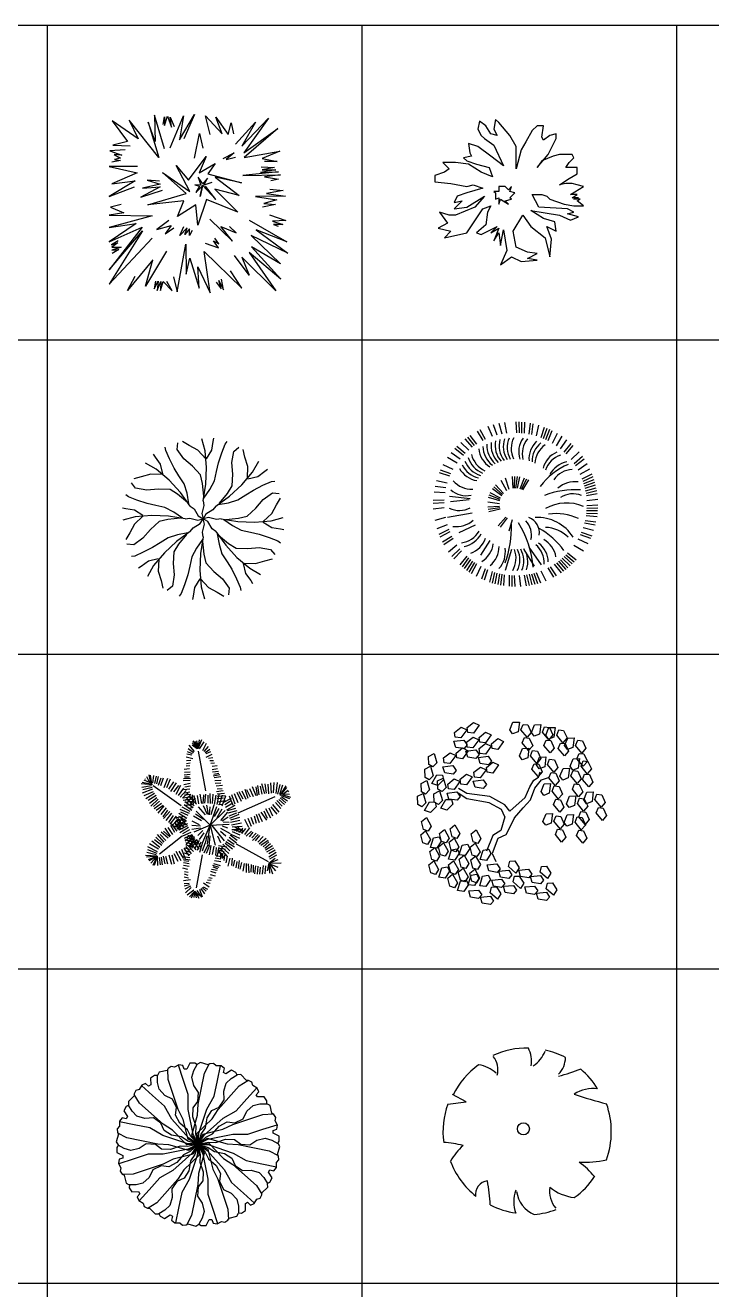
# Model space of a CAD drawing. Extents: x -72339 to 59654, y -38057 to 42097.
# Drawn here: x 29229 to 42322, y 17795 to 41917 of the extents above; entities that cross this region are included whole.
import ezdxf

# ---------------------------------------------------------------- set-up
doc = ezdxf.new("R2010")
doc.units = 0
doc.header["$MEASUREMENT"] = 0
doc.layers.get('0').update_dxf_attribs({"linetype": 'CONTINUOUS'})
doc.styles.add('DIM', font='txt')

# ---------------------------------------------------------------- blocks, each defined once
blk = doc.blocks.new('BRANCHP', base_point=(0.5, 0.5))
for p, q in [((0.9506, 0.7433), (0.9315, 0.7539)), ((0.962, 0.694), (0.9506, 0.7433)), ((0.7188, 0.625), (0.9062, 0.6875)), ((0.9062, 0.6875), (0.97, 0.6898)), ((0.9742, 0.6875), (0.962, 0.694)), ((0.9865, 0.6682), (0.9742, 0.6875)), ((0.9821, 0.6473), (0.9865, 0.6682)), ((0.9973, 0.6196), (0.9821, 0.6473)), ((0.5, 0.5), (0.5312, 0.5625)), ((0.5312, 0.5625), (0.6562, 0.5938)), ((0.5625, 0.5312), (0.7188, 0.5625)), ((0.6562, 0.5938), (0.7188, 0.625)), ((0.7188, 0.5625), (0.8125, 0.5625)), ((0.8125, 0.5625), (0.9062, 0.5938)), ((0.9062, 0.5938), (0.9956, 0.6226)), ((0.9697, 0.5873), (0.9936, 0.594)), ((0.9697, 0.5708), (0.9697, 0.5873)), ((1.008, 0.5503), (0.9697, 0.5708)), ((0.9936, 0.594), (0.9973, 0.6196)), ((0.5, 0.5), (0.5625, 0.5312)), ((0.5, 0.5), (0.565, 0.5136)), ((0.565, 0.5136), (0.612, 0.5116)), ((0.612, 0.5116), (0.6728, 0.5325)), ((0.6728, 0.5325), (0.7278, 0.5305)), ((0.7278, 0.5305), (0.767, 0.501)), ((0.767, 0.501), (0.8239, 0.4968)), ((0.8239, 0.4968), (0.869, 0.5263)), ((0.869, 0.5263), (0.92, 0.5389)), ((0.92, 0.5389), (0.9612, 0.5263)), ((0.9612, 0.5263), (0.9994, 0.5054)), ((0.9985, 0.5039), (1.0081, 0.52)), ((1.0081, 0.52), (1.008, 0.5503))]:
    blk.add_line(p, q)
blk = doc.blocks.new('450')
at = {"xscale": 3048, "yscale": 3048, "zscale": 3048}
for rotation in [59.99999999999999, 90, 120, 30, 150, 330.0000000000001, 300.0000000000001, 180, 210, 240, 270]:
    blk.add_blockref('BRANCHP', (0, 0), dxfattribs=dict(at, rotation=rotation))
blk.add_blockref('BRANCHP', (0, 0), dxfattribs=at)
at = {"style": 'DIM', "flags": 1}
for tag in ['XVALUE', 'YVALUE']:
    blk.add_attdef(tag, (-156, -3521), '', height=0.02, dxfattribs=at)
blk = doc.blocks.new('BL_660')
for p, q in [((-0.1478, 0.0468), (-0.1125, 0.0507)), ((-0.1385, 0.0647), (-0.1385, 0.0647)), ((-0.1125, 0.0507), (-0.1385, 0.0647))]:
    blk.add_line(p, q)
blk.add_circle((-0.0035, -0.0006), 0.0115)
for centre, radius, start, end in [((0.0042, -0.0061), 0.1597, 89.3321, 114.3856), ((-0.0457, 0.1276), 0.0579, 352.0775, 26.6128), ((-0.0186, 0.1697), 0.0606, 304.1868, 338.5411), ((0.0042, -0.0061), 0.1592, 62.8767, 77.7021), ((0.0042, -0.0061), 0.158, 126.0751, 153.6245), ((-0.0999, 0.0552), 0.0673, 48.5203, 80.5151), ((-0.0909, 0.1127), 0.039, 343.6555, 39.76), ((0.0307, 0.1358), 0.0461, 315.8454, 359.7651), ((-0.0666, 0.5717), 0.4897, 285.4397, 290.7099), ((0.0042, -0.0061), 0.157, 31.4098, 49.4752), ((0.1303, 0.0061), 0.0701, 83.5323, 121.6544), ((0.2944, 0.6202), 0.5896, 250.0865, 256.3451), ((0.0042, -0.0061), 0.161, 160.8426, 187.275), ((0.0042, -0.0061), 0.1601, 340.3307, 19.43), ((-0.1763, -0.2897), 0.264, 77.3728, 85.4649), ((0.0054, -0.157), 0.176, 134.7782, 147.3315), ((0.0042, -0.0061), 0.1573, 200.8103, 231.4392), ((0.114, 0.1324), 0.1967, 266.7455, 282.0146), ((0.0067, -0.1963), 0.1636, 39.6536, 53.993), ((0.0042, -0.0061), 0.1542, 305.394, 326.2464), ((-0.0686, -0.1258), 0.0262, 97.741, 188.8107), ((-0.3984, -0.1628), 0.3323, 2.9465, 10.9238), ((0.0442, -0.1398), 0.0661, 160.6009, 199.3991), ((0.0368, -0.1141), 0.0534, 186.1912, 248.4952), ((0.0954, -0.1198), 0.049, 170.6314, 220.6278), ((0.1044, -0.0424), 0.09, 230.4582, 263.1093), ((0.0042, -0.0061), 0.1566, 243.1498, 261.8356), ((0.0042, -0.0061), 0.1582, 274.7236, 290.3277)]:
    blk.add_arc(centre, radius, start, end)
blk = doc.blocks.new('451')
at = {"xscale": 10000, "yscale": 10000, "zscale": 10000}
blk.add_blockref('BL_660', (20, 18), dxfattribs=at)
at = {"style": 'DIM', "flags": 1}
for tag in ['XVALUE', 'YVALUE']:
    blk.add_attdef(tag, (1570, -581), '', height=0.02, dxfattribs=at)
blk = doc.blocks.new('470')
for p, q in [((-789, 1709), (-780, 1211)), ((-596, 1070), (-789, 1709)), ((-596, 1512), (-543, 1690)), ((-543, 1690), (-465, 1483)), ((-491, 1089), (-237, 1699)), ((-316, 1239), (-26, 1727)), ((-237, 1699), (-316, 1239)), ((-26, 1727), (-228, 1258)), ((184, 1699), (499, 1352)), ((271, 1343), (184, 1699)), ((-1595, 1605), (-1306, 1211)), ((-1104, 1258), (-1595, 1605)), ((-1271, 1615), (-1104, 1258)), ((-710, 901), (-1271, 1615)), ((-911, 1577), (-710, 901)), ((-780, 1211), (-911, 1577)), ((-622, 1530), (-596, 1680)), ((-596, 1680), (-596, 1512)), ((-491, 1671), (-412, 1493)), ((-465, 1483), (-491, 1671)), ((377, 1671), (613, 1343)), ((499, 1352), (377, 1671)), ((613, 1343), (675, 1568)), ((675, 1568), (718, 1352)), ((754, 1155), (1139, 1577)), ((876, 1117), (1384, 1652)), ((1139, 1577), (876, 1117)), ((1384, 1652), (911, 995)), ((911, 995), (1560, 1455)), ((1560, 1455), (920, 901)), ((-1306, 1211), (-1586, 1136)), ((-26, 892), (70, 1361)), ((70, 1361), (131, 1080)), ((-1349, 1051), (-1639, 1033)), ((-1639, 1033), (-1411, 948)), ((-1586, 1136), (-1253, 1126)), ((517, 883), (727, 995)), ((727, 995), (578, 864)), ((920, 901), (1603, 1023)), ((1603, 1023), (1262, 883)), ((-1656, 732), (-1122, 610)), ((-1113, 732), (-1656, 732)), ((-1437, 845), (-1604, 817)), ((-1560, 958), (-1437, 892)), ((-1411, 948), (-1560, 958)), ((-1437, 892), (-1551, 864)), ((-1551, 864), (-1437, 845)), ((-377, 751), (-140, 469)), ((-114, 253), (-377, 751)), ((-140, 469), (193, 920)), ((193, 920), (61, 610)), ((61, 610), (368, 789)), ((368, 789), (228, 591)), ((578, 864), (754, 911)), ((1262, 883), (1551, 826)), ((1551, 826), (1306, 826)), ((-1122, 610), (-1604, 404)), ((-640, 620), (-114, 253)), ((-184, 216), (-640, 620)), ((44, 526), (96, 376)), ((131, 404), (44, 526)), ((219, 507), (131, 404)), ((149, 376), (219, 507)), ((228, 591), (867, 423)), ((368, 526), (824, 178)), ((867, 423), (368, 526)), ((1577, 629), (894, 563)), ((894, 563), (1612, 573)), ((1525, 666), (1235, 620)), ((1235, 620), (1577, 629)), ((1244, 723), (1498, 713)), ((1498, 713), (1262, 666)), ((1262, 666), (1525, 666)), ((1612, 573), (1306, 535)), ((1306, 535), (1577, 488)), ((1577, 488), (1428, 460)), ((-1157, 460), (-1656, 160)), ((-1656, 160), (-1174, 347)), ((-1604, 404), (-1157, 460)), ((-684, 347), (-1052, 150)), ((-1052, 150), (-640, 282)), ((-684, 394), (-1017, 319)), ((-1017, 319), (-684, 347)), ((-929, 469), (-684, 394)), ((-692, 451), (-929, 469)), ((-18, 385), (70, 357)), ((96, 376), (-18, 385)), ((0, 235), (123, 366)), ((70, 357), (0, 235)), ((79, 160), (123, 376)), ((123, 366), (79, 160)), ((123, 376), (377, 103)), ((158, 385), (307, 432)), ((377, 103), (184, 357)), ((359, 300), (797, -141)), ((824, 178), (359, 300)), ((1665, 272), (1349, 216)), ((1411, 300), (1665, 272)), ((-1428, 9), (-1630, -47)), ((-920, 0), (-184, 216)), ((-228, 75), (-920, 0)), ((-351, -225), (-228, 75)), ((0, 0), (-351, -225)), ((35, -385), (0, 0)), ((202, 103), (35, -385)), ((797, -141), (202, 103)), ((1709, 169), (1139, 160)), ((1139, 160), (1542, 94)), ((1516, 9), (1270, -47)), ((1542, 94), (1297, 28)), ((1297, 28), (1516, 9)), ((1349, 216), (1709, 169)), ((-1376, -150), (-1656, -197)), ((-1656, -197), (-833, -207)), ((-833, -207), (-1656, -432)), ((-1630, -47), (-1376, -150)), ((1402, -188), (1717, -300)), ((-1139, -357), (-1656, -704)), ((-1656, -432), (-1139, -357)), ((-1025, -423), (-1656, -1239)), ((-1656, -704), (-1025, -423)), ((-517, -300), (-745, -469)), ((-745, -469), (-473, -394)), ((-473, -394), (-587, -554)), ((-587, -554), (-421, -441)), ((-307, -582), (-228, -413)), ((-167, -441), (-307, -582)), ((-210, -563), (-167, -441)), ((-123, -460), (-210, -563)), ((-123, -582), (-123, -460)), ((263, -272), (701, -695)), ((473, -413), (771, -535)), ((701, -695), (473, -413)), ((771, -535), (640, -413)), ((1016, -291), (1735, -704)), ((1148, -479), (1752, -920)), ((1735, -704), (1148, -479)), ((1717, -300), (1463, -310)), ((1463, -310), (1656, -376)), ((1481, -376), (1568, -404)), ((1656, -376), (1481, -376)), ((-1017, -498), (-1656, -1512)), ((-1656, -1239), (-1017, -498)), ((-1656, -1512), (-833, -638)), ((-1481, -685), (-1612, -760)), ((-1612, -760), (-1490, -723)), ((-1490, -723), (-1604, -807)), ((-70, -488), (-123, -582)), ((333, -685), (438, -742)), ((429, -817), (333, -685)), ((438, -742), (359, -638)), ((1051, -582), (1612, -1127)), ((1752, -920), (1051, -582)), ((-1428, -807), (-1604, -864)), ((-1604, -807), (-1428, -807)), ((-1604, -864), (-1472, -854)), ((-1472, -854), (-1595, -930)), ((-561, -883), (-964, -1549)), ((-359, -1662), (-193, -751)), ((-193, -751), (-184, -1324)), ((158, -892), (876, -1587)), ((271, -1680), (158, -892)), ((175, -732), (429, -817)), ((1016, -911), (1525, -1643)), ((1621, -1418), (1016, -911)), ((1060, -798), (1621, -1418)), ((1612, -1127), (1060, -798)), ((-824, -1051), (-1306, -1633)), ((-964, -1549), (-824, -1051)), ((-184, -1324), (-114, -1014)), ((-114, -1014), (61, -1587)), ((35, -1183), (271, -1680)), ((61, -1587), (35, -1183)), ((1016, -1343), (736, -967)), ((876, -995), (1016, -1343)), ((1525, -1643), (876, -995)), ((-1306, -1633), (-1157, -1361)), ((-429, -1371), (-359, -1662)), ((438, -1446), (526, -1624)), ((482, -1605), (438, -1446)), ((526, -1624), (491, -1418)), ((876, -1587), (657, -1258)), ((-797, -1605), (-719, -1455)), ((-771, -1455), (-797, -1605)), ((-719, -1455), (-736, -1633)), ((-736, -1633), (-666, -1465)), ((-675, -1633), (-622, -1465)), ((-666, -1465), (-675, -1633)), ((-622, -1465), (-456, -1643)), ((-456, -1643), (-552, -1465)), ((386, -1474), (482, -1605))]:
    blk.add_line(p, q)
at = {"style": 'DIM', "flags": 1}
for tag in ['XVALUE', 'YVALUE']:
    blk.add_attdef(tag, (-4743, -3488), '', height=0.02, dxfattribs=at)
blk = doc.blocks.new('BRANCHZ', base_point=(0.5, 0.5))
for p, q in [((0.8758, 0.6211), (0.9341, 0.6629)), ((0.9341, 0.6629), (0.9759, 0.6586)), ((0.7756, 0.5166), (0.8297, 0.5667)), ((0.8297, 0.5667), (0.8758, 0.6211)), ((0.9298, 0.5334), (0.9591, 0.5878)), ((0.9591, 0.5878), (0.9842, 0.6293)), ((0.5334, 0.5083), (0.5, 0.5)), ((0.5835, 0.4958), (0.5335, 0.5083)), ((0.6126, 0.5001), (0.5835, 0.4958)), ((0.6126, 0.5001), (0.717, 0.4833)), ((0.6294, 0.4958), (0.6837, 0.4582)), ((0.6416, 0.496), (0.7213, 0.5041)), ((0.717, 0.4833), (0.8214, 0.479)), ((0.7213, 0.5041), (0.7756, 0.5166)), ((0.8214, 0.479), (0.9258, 0.4876)), ((0.8758, 0.4833), (0.9298, 0.5334)), ((0.8758, 0.479), (0.9298, 0.4457)), ((0.9258, 0.4876), (1.001, 0.5083)), ((0.6837, 0.4582), (0.7381, 0.4289)), ((0.7381, 0.4289), (0.7964, 0.4164)), ((0.7964, 0.4164), (0.8507, 0.4039)), ((0.8507, 0.4039), (0.9133, 0.3831)), ((0.9298, 0.4457), (0.9842, 0.4375)), ((0.9842, 0.4375), (1.005, 0.4332)), ((0.9133, 0.3831), (0.9674, 0.3623)), ((0.9674, 0.3623), (0.9842, 0.3498))]:
    blk.add_line(p, q)
blk = doc.blocks.new('480')
at = {"xscale": 3048, "yscale": 3048, "zscale": 3048}
for rotation in [90, 135, 45, 180, 225, 315, 270]:
    blk.add_blockref('BRANCHZ', (0, 0), dxfattribs=dict(at, rotation=rotation))
blk.add_blockref('BRANCHZ', (0, 0), dxfattribs=at)
at = {"style": 'DIM', "flags": 1}
for tag in ['XVALUE', 'YVALUE']:
    blk.add_attdef(tag, (0, 0), '', height=0.02, dxfattribs=at)
blk = doc.blocks.new('471')
for p, q in [((-579.12, 1463.04), (-609.6, 1310.64)), ((-457.2, 1371.6), (-579.12, 1463.04)), ((-274.32, 1493.52), (-304.8, 1310.64)), ((-213.36, 1432.56), (-274.32, 1493.52)), ((-609.6, 1310.64), (-548.64, 1188.72)), ((-365.76, 1219.2), (-457.2, 1371.6)), ((-243.84, 1188.72), (-365.76, 1219.2)), ((-304.8, 1310.64), (-243.84, 1188.72)), ((0, 1188.72), (-213.36, 1432.56)), ((426.72, 1280.16), (304.8, 1066.8)), ((518.16, 1371.6), (426.72, 1280.16)), ((640.08, 1371.6), (518.16, 1371.6)), ((609.6, 1158.24), (640.08, 1371.6)), ((883.92, 1219.2), (762, 1188.72)), ((883.92, 1127.76), (883.92, 1219.2)), ((-792.48, 1036.32), (-762, 853.44)), ((-609.6, 975.36), (-792.48, 1036.32)), ((-365.76, 792.48), (-609.6, 975.36)), ((-548.64, 1188.72), (-487.68, 1127.76)), ((-487.68, 1127.76), (-304.8, 1005.84)), ((-304.8, 1005.84), (-121.92, 609.6)), ((121.92, 975.36), (0, 1188.72)), ((121.92, 701.04), (121.92, 975.36)), ((304.8, 1066.8), (213.36, 914.4)), ((640.08, 1097.28), (609.6, 1158.24)), ((762, 1188.72), (640.08, 1097.28)), ((731.52, 822.96), (883.92, 1127.76)), ((-731.52, 792.48), (-883.92, 762)), ((-883.92, 762), (-822.96, 701.04)), ((-762, 853.44), (-731.52, 792.48)), ((-121.92, 609.6), (-365.76, 792.48)), ((213.36, 914.4), (121.92, 548.64)), ((518.16, 579.12), (731.52, 822.96)), ((822.96, 792.48), (609.6, 701.04)), ((944.88, 822.96), (822.96, 792.48)), ((1188.72, 822.96), (944.88, 822.96)), ((1127.76, 670.56), (1219.2, 762)), ((1219.2, 762), (1188.72, 822.96)), ((-1249.68, 487.68), (-1432.56, 426.72)), ((-1280.16, 670.56), (-1158.24, 548.64)), ((-1036.32, 670.56), (-1280.16, 670.56)), ((-1158.24, 548.64), (-1249.68, 487.68)), ((-792.48, 640.08), (-1036.32, 670.56)), ((-822.96, 701.04), (-640.08, 640.08)), ((-548.64, 487.68), (-792.48, 640.08)), ((-640.08, 640.08), (-396.24, 579.12)), ((-335.28, 396.24), (-548.64, 487.68)), ((-396.24, 579.12), (-335.28, 396.24)), ((121.92, 548.64), (121.92, 701.04)), ((609.6, 701.04), (518.16, 579.12)), ((1066.8, 579.12), (1127.76, 670.56)), ((1249.68, 579.12), (1066.8, 579.12)), ((1280.16, 579.12), (1249.68, 579.12)), ((1280.16, 457.2), (1280.16, 579.12)), ((-1432.56, 426.72), (-1432.56, 304.8)), ((-1432.56, 304.8), (-1127.76, 274.32)), ((-1127.76, 274.32), (-822.96, 213.36)), ((-822.96, 213.36), (-701.04, 243.84)), ((-701.04, 243.84), (-518.16, 182.88)), ((944.88, 243.84), (1127.76, 365.76)), ((1066.8, 274.32), (944.88, 243.84)), ((1188.72, 274.32), (1066.8, 274.32)), ((1127.76, 365.76), (1280.16, 457.2)), ((1280.16, 243.84), (1188.72, 274.32)), ((1402.08, 213.36), (1280.16, 243.84)), ((-1005.84, 30.48), (-1066.8, -91.44)), ((-822.96, 91.44), (-1005.84, 30.48)), ((-518.16, 182.88), (-822.96, 91.44)), ((-822.96, -182.88), (-487.68, 30.48)), ((-487.68, 30.48), (-670.56, -182.88)), ((-304.8, 121.92), (-274.32, 91.44)), ((-213.36, 121.92), (-304.8, 121.92)), ((-274.32, 91.44), (-274.32, -30.48)), ((-274.32, -30.48), (-213.36, 0)), ((-213.36, 213.36), (-213.36, 121.92)), ((-91.44, 213.36), (-213.36, 213.36)), ((-213.36, 0), (-213.36, -121.92)), ((-30.48, 152.4), (-91.44, 213.36)), ((30.48, 213.36), (-30.48, 152.4)), ((0, 121.92), (30.48, 213.36)), ((91.44, 91.44), (0, 121.92)), ((0, 0), (91.44, 91.44)), ((30.48, -30.48), (0, 0)), ((548.64, -182.88), (426.72, 60.96)), ((426.72, 60.96), (609.6, 60.96)), ((609.6, 60.96), (701.04, 30.48)), ((701.04, 30.48), (762, -30.48)), ((1158.24, 60.96), (1402.08, 213.36)), ((1280.16, 60.96), (1158.24, 60.96)), ((1188.72, 0), (1280.16, 60.96)), ((1310.64, 0), (1188.72, 0)), ((1219.2, -30.48), (1310.64, 0)), ((-914.4, -60.96), (-1066.8, -213.36)), ((-1066.8, -91.44), (-914.4, -60.96)), ((-1066.8, -213.36), (-822.96, -182.88)), ((-670.56, -182.88), (-1036.32, -335.28)), ((-822.96, -670.56), (-518.16, -213.36)), ((-518.16, -213.36), (-365.76, -152.4)), ((-365.76, -152.4), (-426.72, -274.32)), ((-213.36, -121.92), (-182.88, -30.48)), ((-182.88, -30.48), (-30.48, -121.92)), ((-91.44, -60.96), (30.48, -30.48)), ((-30.48, -121.92), (-91.44, -60.96)), ((1097.28, -213.36), (548.64, -182.88)), ((762, -30.48), (1036.32, -121.92)), ((1036.32, -121.92), (1219.2, -152.4)), ((1219.2, -274.32), (1097.28, -213.36)), ((1341.12, -30.48), (1219.2, -30.48)), ((1219.2, -152.4), (1402.08, -152.4)), ((1280.16, -60.96), (1341.12, -30.48)), ((1402.08, -152.4), (1280.16, -60.96)), ((-1341.12, -274.32), (-1188.72, -487.68)), ((-1158.24, -335.28), (-1341.12, -274.32)), ((-1036.32, -335.28), (-1158.24, -335.28)), ((-426.72, -274.32), (-457.2, -518.16)), ((60.96, -640.08), (243.84, -335.28)), ((243.84, -335.28), (396.24, -548.64)), ((396.24, -243.84), (944.88, -335.28)), ((640.08, -396.24), (396.24, -243.84)), ((853.44, -457.2), (640.08, -396.24)), ((883.92, -640.08), (853.44, -457.2)), ((944.88, -335.28), (1158.24, -426.72)), ((1097.28, -304.8), (1219.2, -274.32)), ((1310.64, -365.76), (1097.28, -304.8)), ((1158.24, -426.72), (1310.64, -365.76)), ((-1188.72, -487.68), (-1371.6, -579.12)), ((-1371.6, -579.12), (-1127.76, -640.08)), ((-1127.76, -640.08), (-1249.68, -762)), ((-1249.68, -762), (-822.96, -670.56)), ((-457.2, -518.16), (-640.08, -670.56)), ((-640.08, -670.56), (-548.64, -701.04)), ((-548.64, -701.04), (-243.84, -548.64)), ((-243.84, -548.64), (-365.76, -670.56)), ((-365.76, -670.56), (-213.36, -579.12)), ((-213.36, -579.12), (-304.8, -822.96)), ((-304.8, -822.96), (-213.36, -670.56)), ((-213.36, -670.56), (-182.88, -914.4)), ((-182.88, -914.4), (-121.92, -609.6)), ((-121.92, -609.6), (-60.96, -1005.84)), ((121.92, -944.88), (60.96, -640.08)), ((396.24, -548.64), (670.56, -762)), ((701.04, -548.64), (883.92, -640.08)), ((792.48, -792.48), (701.04, -548.64)), ((335.28, -1036.32), (121.92, -944.88)), ((670.56, -762), (762, -1127.76)), ((762, -1127.76), (792.48, -792.48)), ((-60.96, -1005.84), (-182.88, -1280.16)), ((-182.88, -1280.16), (30.48, -1127.76)), ((30.48, -1127.76), (213.36, -1219.2)), ((213.36, -1219.2), (518.16, -1188.72)), ((518.16, -1066.8), (335.28, -1036.32)), ((335.28, -1158.24), (518.16, -1066.8)), ((518.16, -1188.72), (335.28, -1158.24))]:
    blk.add_line(p, q)
at = {"style": 'DIM', "flags": 1}
for tag in ['XVALUE', 'YVALUE']:
    blk.add_attdef(tag, (-30.48, 152.4), '', height=0.02, dxfattribs=at)
blk = doc.blocks.new('481')
for p, q in [((-471, 1296), (-555, 1488)), ((-380, 1323), (-451, 1521)), ((-288, 1345), (-344, 1547)), ((-194, 1359), (-236, 1565)), ((-4, 1369), (-17, 1579)), ((43, 1367), (38, 1577)), ((91, 1364), (92, 1574)), ((138, 1359), (147, 1569)), ((232, 1344), (256, 1552)), ((279, 1334), (309, 1541)), ((370, 1309), (415, 1514)), ((460, 1278), (520, 1479)), ((504, 1260), (571, 1459)), ((-848, 1096), (-988, 1254)), ((-810, 1124), (-943, 1286)), ((-770, 1151), (-898, 1317)), ((-646, 1222), (-757, 1401)), ((-604, 1243), (-707, 1425)), ((548, 1240), (621, 1437)), ((590, 1219), (670, 1414)), ((673, 1173), (767, 1361)), ((753, 1121), (859, 1302)), ((829, 1064), (948, 1237)), ((-1087, 866), (-1261, 985)), ((-1025, 938), (-1189, 1068)), ((-992, 972), (-1152, 1108)), ((-922, 1037), (-1072, 1184)), ((900, 1001), (1031, 1166)), ((935, 968), (1071, 1128)), ((1030, 862), (1182, 1007)), ((-1220, 670), (-1412, 756)), ((-1145, 790), (-1326, 897)), ((1087, 786), (1249, 920)), ((1113, 747), (1280, 875)), ((1162, 665), (1337, 781)), ((-1283, 542), (-1483, 608)), ((-1264, 585), (-1461, 658)), ((-152, 289), (-222, 501)), ((-75, 311), (-87, 534)), ((-48, 313), (-41, 537)), ((-22, 314), (5, 536)), ((5, 312), (51, 530)), ((58, 301), (141, 508)), ((83, 292), (184, 492)), ((1205, 580), (1388, 684)), ((1242, 493), (1432, 583)), ((1258, 448), (1451, 532)), ((-1357, 316), (-1565, 347)), ((-1332, 408), (-1537, 453)), ((-292, 168), (-470, 302)), ((-277, 190), (-443, 339)), ((-260, 211), (-412, 374)), ((-199, 263), (-304, 460)), ((107, 281), (225, 471)), ((1273, 403), (1468, 480)), ((1286, 357), (1484, 427)), ((1297, 311), (1498, 374)), ((1307, 264), (1510, 321)), ((1315, 217), (1520, 267)), ((-1392, 33), (-1602, 20)), ((-1391, 81), (-1601, 75)), ((-1375, 223), (-1585, 239)), ((-896, 112), (-1289, 155)), ((-916, 91), (-1270, 49)), ((-337, 16), (-559, 43)), ((-331, 69), (-545, 134)), ((-324, 95), (-532, 178)), ((-316, 120), (-515, 221)), ((1322, 170), (1528, 213)), ((1330, 76), (1538, 103)), ((-1391, -62), (-1599, -89)), ((-857, -162), (-1329, -246)), ((-334, -38), (-557, -50)), ((-329, -64), (-550, -95)), ((-322, -90), (-539, -140)), ((-214, -239), (-363, -406)), ((1314, -209), (1524, -225)), ((1321, -162), (1531, -170)), ((1326, -114), (1536, -116)), ((1330, -67), (1540, -61)), ((1331, -19), (1541, -6)), ((-1368, -250), (-1570, -307)), ((-1334, -389), (-1529, -466)), ((-1303, -479), (-1493, -569)), ((-798, -394), (-1112, -541)), ((-191, -254), (-326, -433)), ((-92, -294), (-157, -507)), ((1257, -439), (1460, -491)), ((1285, -348), (1491, -386)), ((1296, -302), (1504, -333)), ((-1285, -523), (-1472, -620)), ((-1245, -609), (-1424, -719)), ((-1223, -651), (-1398, -767)), ((-522, -689), (-699, -963)), ((1160, -656), (1351, -743)), ((1203, -571), (1400, -644)), ((1222, -528), (1422, -594)), ((-1148, -772), (-1310, -906)), ((-1091, -848), (-1243, -993)), ((-1060, -885), (-1207, -1035)), ((-109, -858), (-227, -1259)), ((127, -858), (324, -1174)), ((225, -816), (461, -1153)), ((931, -958), (1091, -1094)), ((964, -924), (1129, -1054)), ((1084, -776), (1265, -883)), ((-961, -987), (-1092, -1152)), ((-926, -1019), (-1051, -1188)), ((-890, -1050), (-1008, -1223)), ((-852, -1079), (-965, -1257)), ((-814, -1107), (-920, -1289)), ((-774, -1134), (-874, -1319)), ((-693, -1183), (-780, -1374)), ((628, -1186), (744, -1361)), ((709, -1137), (837, -1303)), ((749, -1110), (883, -1272)), ((787, -1082), (927, -1240)), ((825, -1053), (970, -1205)), ((861, -1023), (1011, -1170)), ((897, -991), (1052, -1133)), ((-608, -1226), (-682, -1423)), ((-565, -1246), (-631, -1445)), ((-476, -1280), (-529, -1484)), ((-431, -1295), (-476, -1500)), ((-385, -1308), (-423, -1515)), ((-339, -1320), (-370, -1528)), ((-293, -1330), (-316, -1538)), ((-246, -1338), (-262, -1547)), ((-152, -1350), (-153, -1560)), ((-104, -1353), (-99, -1563)), ((-57, -1355), (-44, -1565)), ((38, -1353), (66, -1562)), ((133, -1345), (175, -1551)), ((180, -1339), (229, -1543)), ((227, -1331), (283, -1533)), ((273, -1321), (337, -1521)), ((320, -1309), (390, -1507)), ((365, -1296), (443, -1492)), ((455, -1266), (546, -1455)), ((586, -1208), (696, -1387))]:
    blk.add_line(p, q)
for centre, radius, start, end in [((42, 1129), 462, 169.2494, 220.9442), ((120, 1121), 462, 165.2494, 216.9442), ((197, 1108), 462, 161.2494, 212.9442), ((274, 1090), 462, 157.2494, 208.9442), ((348, 1066), 462, 153.2494, 204.9442), ((492, 1003), 462, 145.2494, 196.9442), ((560, 964), 462, 141.2494, 192.9442), ((688, 872), 462, 133.2494, 184.9442), ((-270, 1106), 462, 185.2494, 236.9442), ((-193, 1120), 462, 181.2494, 232.9442), ((-115, 1128), 462, 177.2494, 228.9442), ((-36, 1131), 462, 173.2494, 224.9442), ((746, 820), 462, 129.2494, 180.9442), ((801, 764), 462, 125.2494, 176.9442), ((940, 574), 462, 113.2494, 164.9442), ((-631, 957), 462, 205.2494, 256.9442), ((-564, 997), 462, 201.2494, 252.9442), ((-493, 1032), 462, 197.2494, 248.9442), ((-421, 1062), 462, 193.2494, 244.9442), ((1501, -444), 1321, 113.5859, 143.3361), ((978, 505), 462, 109.2494, 160.9442), ((1037, 360), 462, 101.2494, 152.9442), ((-696, 913), 462, 209.2494, 260.9442), ((1076, 208), 462, 93.2494, 144.9442), ((-966, 631), 462, 229.2494, 280.9442), ((-870, 755), 462, 221.2494, 272.9442), ((1117, -1423), 1706, 86.9325, 110.4865), ((1094, -26), 462, 81.2494, 132.9442), ((947, -800), 830, 67.2539, 119.3809), ((1062, -259), 462, 69.2494, 120.9442), ((-1102, 349), 462, 245.2494, 296.9442), ((747, -1156), 984, 64.5523, 98.6206), ((-1154, 40), 462, 261.2494, 312.9442), ((-2169, -422), 2060, 340.4648, 1.3699), ((-1651, -1366), 1962, 5.0048, 31.1475), ((-136, -585), 409, 348.3145, 42.3609), ((104, -543), 321, 352.724, 67.7465), ((380, -1063), 818, 32.3323, 92.5675), ((-279, -1716), 1441, 35.5258, 60.9052), ((515, -1080), 645, 44.8214, 87.806), ((-1120, -271), 462, 277.2494, 328.9442), ((-1098, -346), 462, 281.2494, 332.9442), ((-1038, -491), 462, 289.2494, 340.9442), ((285, -1072), 462, 9.2494, 60.9442), ((-913, -690), 462, 301.2494, 352.9442), ((-807, -806), 462, 309.2494, 0.9442), ((-686, -906), 462, 317.2494, 8.9442), ((-482, -1023), 462, 329.2494, 20.9442), ((-409, -1052), 462, 333.2494, 24.9442), ((-335, -1076), 462, 337.2494, 28.9442), ((-258, -1094), 462, 341.2494, 32.9442), ((54, -1114), 462, 357.2494, 48.9442), ((132, -1106), 462, 1.2494, 52.9442)]:
    blk.add_arc(centre, radius, start, end)
at = {"style": 'DIM', "flags": 1}
for tag in ['XVALUE', 'YVALUE']:
    blk.add_attdef(tag, (-38, -3713), '', height=0.02, dxfattribs=at)
blk = doc.blocks.new('490')
for p, q in [((-317, 1390), (-419, 1462)), ((-299, 1414), (-400, 1531)), ((-227, 1467), (-346, 1576)), ((-245, 1464), (-345, 1533)), ((-227, 1467), (-322, 1615)), ((-227, 1467), (-298, 1589)), ((-295, 1611), (-227, 1467)), ((-260, 1618), (-227, 1467)), ((-227, 1467), (-159, 1639)), ((-227, 1467), (-201, 1637)), ((-227, 1467), (-170, 1615)), ((-204, 1464), (-117, 1596)), ((-140, 1433), (-70, 1571)), ((-117, 1414), (-35, 1508)), ((-93, 1396), (-6, 1458)), ((-330, 1271), (-458, 1304)), ((-371, 1242), (-453, 1234)), ((-348, 1344), (-442, 1359)), ((-335, 1366), (-435, 1406)), ((-84, 660), (-221, 1417)), ((-76, 1377), (12, 1414)), ((-76, 1302), (41, 1364)), ((-29, 1283), (53, 1296)), ((-6, 1239), (64, 1239)), ((-1135, 807), (-1162, 970)), ((-397, 1080), (-496, 1069)), ((-383, 974), (-494, 960)), ((-382, 1020), (-489, 1013)), ((-388, 1141), (-457, 1130)), ((-383, 1193), (-451, 1177)), ((12, 1189), (82, 1195)), ((35, 1133), (134, 1145)), ((35, 1070), (140, 1089)), ((47, 1026), (158, 1039)), ((58, 951), (187, 976)), ((70, 983), (164, 1001)), ((-1100, 778), (-1317, 794)), ((-1120, 760), (-1302, 729)), ((-1106, 783), (-1295, 822)), ((-1104, 729), (-1283, 680)), ((-1144, 815), (-1260, 866)), ((-1235, 894), (-1240, 888)), ((-1159, 828), (-1205, 927)), ((-1112, 797), (-1136, 963)), ((-1092, 814), (-1075, 955)), ((-555, 375), (-1087, 758)), ((-1057, 800), (-1026, 942)), ((-1018, 794), (-987, 936)), ((-985, 772), (-937, 909)), ((-938, 764), (-888, 909)), ((-878, 729), (-808, 905)), ((-825, 724), (-758, 892)), ((-790, 697), (-692, 834)), ((-751, 651), (-640, 816)), ((-696, 641), (-599, 765)), ((-647, 601), (-560, 772)), ((-384, 858), (-515, 851)), ((-376, 898), (-507, 892)), ((-382, 800), (-503, 777)), ((-395, 926), (-490, 922)), ((-376, 750), (-485, 730)), ((76, 914), (204, 939)), ((88, 857), (210, 864)), ((93, 807), (204, 814)), ((117, 757), (234, 770)), ((876, 569), (806, 738)), ((870, 738), (894, 576)), ((935, 588), (911, 763)), ((993, 601), (958, 751)), ((1040, 607), (987, 795)), ((1075, 620), (1046, 795)), ((1116, 607), (1104, 788)), ((1168, 620), (1157, 814)), ((1209, 626), (1221, 820)), ((1262, 613), (1285, 820)), ((1291, 601), (1332, 782)), ((1326, 601), (1384, 776)), ((1332, 574), (1448, 759)), ((1340, 577), (1463, 726)), ((-1101, 697), (-1295, 621)), ((-1088, 645), (-1265, 564)), ((-1063, 611), (-1229, 510)), ((-1027, 571), (-1182, 476)), ((-1019, 529), (-1160, 421)), ((-992, 504), (-1133, 369)), ((-605, 576), (-500, 712)), ((-572, 541), (-456, 669)), ((-528, 525), (-418, 623)), ((-357, 504), (-513, 478)), ((-368, 546), (-507, 525)), ((-387, 696), (-503, 680)), ((-367, 591), (-490, 580)), ((-390, 637), (-482, 621)), ((-476, 480), (-376, 585)), ((-303, 374), (-447, 504)), ((-432, 437), (-324, 567)), ((-260, 407), (-406, 554)), ((-385, 389), (-283, 529)), ((-319, 407), (-337, 585)), ((-268, 420), (-304, 571)), ((-215, 414), (-243, 575)), ((-160, 420), (-189, 601)), ((-126, 586), (-141, 423)), ((-99, 425), (-81, 601)), ((-39, 424), (-38, 578)), ((8, 419), (0, 614)), ((45, 423), (57, 601)), ((82, 402), (113, 581)), ((123, 651), (245, 670)), ((128, 513), (257, 526)), ((134, 701), (228, 707)), ((134, 607), (275, 620)), ((134, 563), (292, 576)), ((136, 402), (170, 593)), ((177, 398), (234, 584)), ((226, 374), (296, 570)), ((247, 442), (406, 523)), ((278, 399), (405, 487)), ((438, 382), (368, 563)), ((479, 407), (415, 588)), ((532, 432), (467, 607)), ((596, 457), (514, 632)), ((532, 245), (1238, 554)), ((631, 501), (555, 645)), ((607, 663), (683, 501)), ((724, 519), (666, 688)), ((771, 544), (701, 682)), ((824, 551), (759, 701)), ((1308, 494), (1419, 400)), ((1332, 526), (1443, 432)), ((1355, 576), (1513, 519)), ((1361, 551), (1478, 469)), ((1375, 591), (1532, 540)), ((1386, 596), (1485, 674)), ((1405, 603), (1514, 597)), ((1498, 640), (1496, 647)), ((-964, 465), (-1081, 364)), ((-926, 420), (-1070, 317)), ((-1029, 293), (-896, 389)), ((-882, 377), (-999, 236)), ((-841, 339), (-943, 212)), ((-811, 296), (-900, 169)), ((-767, 266), (-889, 135)), ((-394, 230), (-573, 306)), ((-418, 189), (-558, 256)), ((-382, 265), (-537, 352)), ((-347, 289), (-495, 393)), ((-336, 393), (-489, 381)), ((-323, 338), (-482, 450)), ((-339, 456), (-467, 438)), ((-341, 340), (-416, 328)), ((0, 6), (-266, 275)), ((-88, 206), (-222, 357)), ((-53, 213), (-129, 375)), ((-29, 213), (-64, 388)), ((-12, 206), (0, 357)), ((0, 6), (127, 366)), ((0, 6), (286, 289)), ((18, 213), (78, 398)), ((81, 171), (172, 328)), ((131, 152), (230, 320)), ((140, 451), (292, 476)), ((158, 400), (234, 407)), ((205, 95), (340, 253)), ((291, 348), (431, 432)), ((317, 298), (475, 391)), ((484, 327), (326, 282)), ((344, 243), (514, 290)), ((364, 187), (508, 242)), ((964, 257), (1075, 100)), ((1022, 282), (1086, 138)), ((1057, 325), (1151, 150)), ((1116, 338), (1192, 188)), ((1157, 357), (1273, 219)), ((1186, 400), (1308, 257)), ((1244, 438), (1349, 325)), ((1273, 476), (1373, 369)), ((-839, 95), (-731, 239)), ((-706, 192), (-798, 58)), ((-651, 182), (-768, 27)), ((-676, -131), (-751, 4)), ((-629, -106), (-737, 36)), ((-599, 137), (-724, -2)), ((-481, 173), (-686, 138)), ((-552, 102), (-683, -40)), ((-683, 71), (-590, -83)), ((-478, 119), (-668, 76)), ((-514, -19), (-665, 13)), ((-461, 82), (-644, 16)), ((-467, 79), (-643, 130)), ((-486, 26), (-643, 70)), ((-511, 78), (-639, -69)), ((-561, -39), (-638, 104)), ((-505, -34), (-605, 131)), ((-434, 35), (-605, -27)), ((-603, 180), (-461, 96)), ((-445, 136), (-597, 227)), ((-449, 5), (-558, 156)), ((-187, -13), (-350, 0)), ((-202, 14), (-341, 81)), ((-166, 90), (-321, 177)), ((0, 6), (-310, -125)), ((-130, 114), (-279, 218)), ((-141, -317), (0, 6)), ((-53, -354), (0, 6)), ((0, 6), (362, 25)), ((0, 0), (93, -376)), ((29, 0), (269, -294)), ((228, 88), (345, 169)), ((251, 69), (362, 62)), ((377, 141), (555, 219)), ((387, 66), (565, 103)), ((394, 108), (563, 161)), ((407, 16), (597, 54)), ((654, 125), (730, -31)), ((718, 144), (783, -13)), ((777, 163), (824, 25)), ((841, 188), (876, 44)), ((876, 219), (935, 56)), ((923, 232), (993, 75)), ((-907, -341), (-1036, -220)), ((-877, -319), (-1004, -171)), ((-532, -203), (-966, -545)), ((-846, -284), (-951, -171)), ((-803, -242), (-936, -125)), ((-892, -105), (-770, -215)), ((-755, -204), (-856, -52)), ((-710, -171), (-799, -34)), ((-523, -71), (-692, -11)), ((-435, -8), (-595, -85)), ((-413, -38), (-579, -141)), ((-394, -81), (-528, -157)), ((-366, -134), (-527, -205)), ((-492, -238), (-342, -170)), ((-324, -268), (-476, -226)), ((-331, -185), (-474, -299)), ((-335, -209), (-466, -370)), ((-301, -223), (-426, -191)), ((-299, -230), (-425, -334)), ((-187, -50), (-350, -75)), ((-140, -94), (-234, -188)), ((-123, -138), (-210, -263)), ((-91, -336), (-58, -194)), ((-17, -393), (0, -194)), ((140, -194), (199, -325)), ((199, -50), (380, -150)), ((199, -106), (298, -194)), ((228, -6), (333, -44)), ((362, -219), (500, -330)), ((513, -283), (383, -182)), ((391, -165), (559, -239)), ((413, -78), (621, -73)), ((417, -115), (567, -179)), ((419, -24), (612, -9)), ((450, -74), (596, -125)), ((467, -24), (626, -106)), ((467, -94), (549, -31)), ((502, -113), (572, -50)), ((549, -131), (625, -50)), ((602, -150), (683, -56)), ((660, -169), (759, -44)), ((689, -200), (789, -106)), ((748, -213), (818, -125)), ((794, -232), (876, -144)), ((806, -282), (917, -169)), ((864, -294), (946, -188)), ((911, -319), (1011, -207)), ((935, -350), (1069, -238)), ((-1006, -500), (-1191, -405)), ((-1012, -531), (-1186, -464)), ((-987, -450), (-1155, -351)), ((-959, -419), (-1114, -301)), ((-920, -382), (-1064, -272)), ((-544, -451), (-476, -631)), ((-500, -431), (-409, -577)), ((-373, -457), (-487, -429)), ((-338, -309), (-475, -273)), ((-368, -512), (-475, -480)), ((-342, -354), (-464, -331)), ((-464, -400), (-361, -539)), ((-370, -398), (-460, -372)), ((-418, -388), (-318, -497)), ((-297, -248), (-412, -405)), ((-278, -279), (-391, -385)), ((-241, -317), (-387, -420)), ((-362, -349), (-273, -464)), ((-260, -265), (-355, -435)), ((-314, -310), (-219, -451)), ((-209, -283), (-297, -442)), ((-262, -268), (-175, -418)), ((-181, -316), (-251, -479)), ((-145, -324), (-202, -511)), ((-102, -344), (-154, -490)), ((-46, -365), (-121, -525)), ((-73, -526), (-5, -377)), ((13, -381), (-19, -561)), ((68, -394), (40, -555)), ((115, -417), (100, -571)), ((168, -421), (126, -595)), ((138, -465), (258, -496)), ((143, -463), (269, -629)), ((154, -422), (293, -450)), ((159, -379), (315, -408)), ((190, -436), (315, -584)), ((215, -403), (358, -535)), ((244, -358), (378, -481)), ((283, -339), (425, -445)), ((299, -305), (467, -405)), ((329, -268), (458, -353)), ((494, -350), (1109, -683)), ((964, -376), (1104, -276)), ((1011, -407), (1122, -313)), ((1040, -432), (1151, -344)), ((1057, -463), (1186, -382)), ((1081, -501), (1215, -426)), ((1122, -532), (1238, -463)), ((-1008, -587), (-1231, -574)), ((-1008, -587), (-1212, -605)), ((-1032, -561), (-1210, -511)), ((-1008, -587), (-1181, -652)), ((-1008, -587), (-1164, -676)), ((-1008, -587), (-1133, -719)), ((-1008, -587), (-1095, -765)), ((-1008, -587), (-1068, -761)), ((-1008, -587), (-1007, -760)), ((-972, -607), (-956, -752)), ((-933, -605), (-917, -750)), ((-898, -587), (-865, -728)), ((-851, -583), (-816, -733)), ((-787, -556), (-736, -738)), ((-734, -556), (-685, -730)), ((-696, -532), (-614, -679)), ((-653, -491), (-560, -666)), ((-597, -486), (-513, -620)), ((-388, -618), (-517, -597)), ((-384, -659), (-513, -639)), ((-398, -733), (-507, -708)), ((-406, -684), (-500, -670)), ((-379, -561), (-497, -525)), ((-152, -561), (-266, -1188)), ((64, -721), (189, -760)), ((82, -667), (203, -686)), ((93, -617), (203, -635)), ((121, -570), (236, -595)), ((145, -516), (237, -532)), ((196, -517), (198, -620)), ((232, -533), (227, -627)), ((276, -558), (260, -668)), ((324, -587), (301, -710)), ((375, -621), (339, -777)), ((417, -624), (406, -761)), ((464, -662), (439, -772)), ((508, -687), (490, -806)), ((554, -665), (535, -822)), ((600, -703), (568, -833)), ((649, -723), (623, -871)), ((688, -722), (684, -898)), ((1120, -719), (1084, -864)), ((1116, -595), (1256, -507)), ((1118, -721), (1289, -791)), ((1120, -719), (1238, -620)), ((1120, -719), (1297, -645)), ((1120, -719), (1355, -709)), ((1120, -719), (1131, -906)), ((1120, -719), (1190, -924)), ((1120, -719), (1243, -863)), ((1139, -632), (1273, -557)), ((-424, -838), (-521, -816)), ((-402, -779), (-508, -761)), ((-421, -898), (-489, -881)), ((-421, -952), (-487, -928)), ((1, -935), (98, -958)), ((7, -873), (110, -902)), ((23, -830), (132, -854)), ((43, -757), (168, -795)), ((51, -789), (142, -818)), ((726, -729), (735, -901)), ((779, -746), (775, -892)), ((817, -754), (818, -895)), ((865, -767), (846, -918)), ((909, -772), (898, -925)), ((955, -795), (942, -930)), ((1009, -763), (989, -928)), ((1053, -769), (1042, -922)), ((-376, -1034), (-508, -1053)), ((-402, -1105), (-497, -1110)), ((-392, -1128), (-496, -1158)), ((-414, -1001), (-495, -985)), ((-376, -1154), (-485, -1215)), ((-361, -1180), (-473, -1285)), ((-180, -1199), (-108, -1301)), ((-155, -1183), (-74, -1254)), ((-135, -1166), (-52, -1213)), ((-127, -1091), (-18, -1166)), ((-79, -1078), (1, -1099)), ((-51, -1037), (19, -1044)), ((-28, -988), (41, -1002)), ((-311, -1231), (-438, -1325)), ((-311, -1269), (-394, -1360)), ((-354, -1378), (-300, -1252)), ((-300, -1252), (-313, -1372)), ((-291, -1249), (-265, -1379)), ((-291, -1249), (-216, -1384)), ((-291, -1249), (-202, -1343)), ((-255, -1236), (-165, -1367)), ((-205, -1215), (-150, -1360))]:
    blk.add_line(p, q)
at = {"style": 'DIM', "flags": 1}
for tag in ['XVALUE', 'YVALUE']:
    blk.add_attdef(tag, (-7025, 308), '', height=0.02, dxfattribs=at)
blk = doc.blocks.new('L', base_point=(1.3683, 0.5913))
for p, q in [((1.2809, 0.65), (1.3117, 0.675)), ((1.2937, 0.5998), (1.2809, 0.65)), ((1.3117, 0.675), (1.3419, 0.6213)), ((1.2753, 0.5668), (1.3061, 0.5917)), ((1.2881, 0.5166), (1.2753, 0.5668)), ((1.3225, 0.5909), (1.2937, 0.5998)), ((1.3061, 0.5917), (1.3362, 0.538)), ((1.3419, 0.6213), (1.3225, 0.5909)), ((1.3557, 0.5478), (1.3911, 0.5544)), ((1.3911, 0.5544), (1.4042, 0.5272)), ((1.3169, 0.5076), (1.2881, 0.5166)), ((1.3362, 0.538), (1.3169, 0.5076)), ((1.337, 0.4891), (1.3557, 0.5478)), ((1.3763, 0.4836), (1.337, 0.4891)), ((1.4042, 0.5272), (1.3763, 0.4836))]:
    blk.add_line(p, q)
blk = doc.blocks.new('491')
for p, q in [((543, 648), (578, 751)), ((377, 469), (456, 591)), ((456, 591), (543, 648)), ((473, 441), (605, 601)), ((605, 601), (754, 648)), ((-824, 235), (-990, 347)), ((-824, 338), (-981, 432)), ((-386, 282), (-824, 338)), ((-96, 122), (-386, 282)), ((0, 0), (289, 263)), ((289, 263), (377, 469)), ((394, 216), (473, 441)), ((-394, 159), (-824, 235)), ((-158, 37), (-394, 159)), ((-96, -103), (-158, 37)), ((0, 0), (-96, 122)), ((88, -122), (254, 66)), ((254, 66), (394, 216)), ((-96, -103), (-175, -366)), ((88, -122), (-79, -451)), ((-324, -460), (-447, -761)), ((-175, -366), (-324, -460)), ((-79, -451), (-228, -516)), ((-228, -516), (-342, -807)), ((-342, -807), (-272, -958))]:
    blk.add_line(p, q)
at = {"xscale": 3048, "yscale": 3048, "zscale": 3048}
for p, rotation in [((-745, 1380), 295.0165150851705), ((140, 1380), 190.1248425347958), ((552, 1333), 190.1248425347958), ((-517, 1192), 295.0165150851705), ((824, 1277), 190.1248425347958), ((1183, 1079), 190.1248425347958), ((-955, 892), 295.0165150851705), ((-280, 1070), 295.0165150851705), ((324, 882), 190.1248425347958), ((-1332, 817), 347.8021081598379), ((-377, 619), 295.0165150851705), ((648, 713), 190.1248425347958), ((1288, 685), 190.1248425347958), ((-876, 394), 295.0165150851705), ((1095, 498), 190.1248425347958), ((-1472, 300), 347.8021081598379), ((-1157, 347), 347.8021081598379), ((736, 206), 190.1248425347958), ((1218, -28), 190.1248425347958), ((1551, 47), 190.1248425347958), ((771, -366), 190.1248425347958), ((1174, -385), 190.1248425347958), ((-131, -967), 66.16076666471405), ((473, -1070), 66.16076666471405), ((-44, -1258), 66.16076666471405), ((587, -1389), 66.16076666471405), ((-482, -1465), 66.16076666471405)]:
    blk.add_blockref('L', p, dxfattribs=dict(at, rotation=rotation))
for p in [(-1419, -376), (-1078, -601), (-876, -516), (-473, -610), (-1262, -948), (-903, -1202), (-701, -1089), (-482, -1108)]:
    blk.add_blockref('L', p, dxfattribs=at)
at = {"style": 'DIM', "flags": 1}
for tag in ['XVALUE', 'YVALUE']:
    blk.add_attdef(tag, (0, 0), '', height=0.02, dxfattribs=at)

msp = doc.modelspace()

# ---------------------------------------------------------------- linework, layer by layer
for p, q in [((-346, 41917), (59654, 41917)), ((29654, -12083), (29654, 41917)), ((35654, -18083), (35654, 41917)), ((41654, -18083), (41654, 41917)), ((-346, 35917), (59654, 35917)), ((-346, 29917), (59654, 29917)), ((-346, 23917), (59654, 23917)), ((-346, 17917), (59654, 17917))]:
    msp.add_line(p, q)

# ---------------------------------------------------------------- block references
for name, p in [('470', (32483, 38491)), ('471', (38473, 38627)), ('481', (38610, 32774)), ('480', (32619, 32502)), ('491', (38473, 26922)), ('490', (32755, 26650)), ('450', (32523, 20569)), ('451', (38744, 20852))]:
    msp.add_blockref(name, p)

doc.saveas('drawing.dxf')
